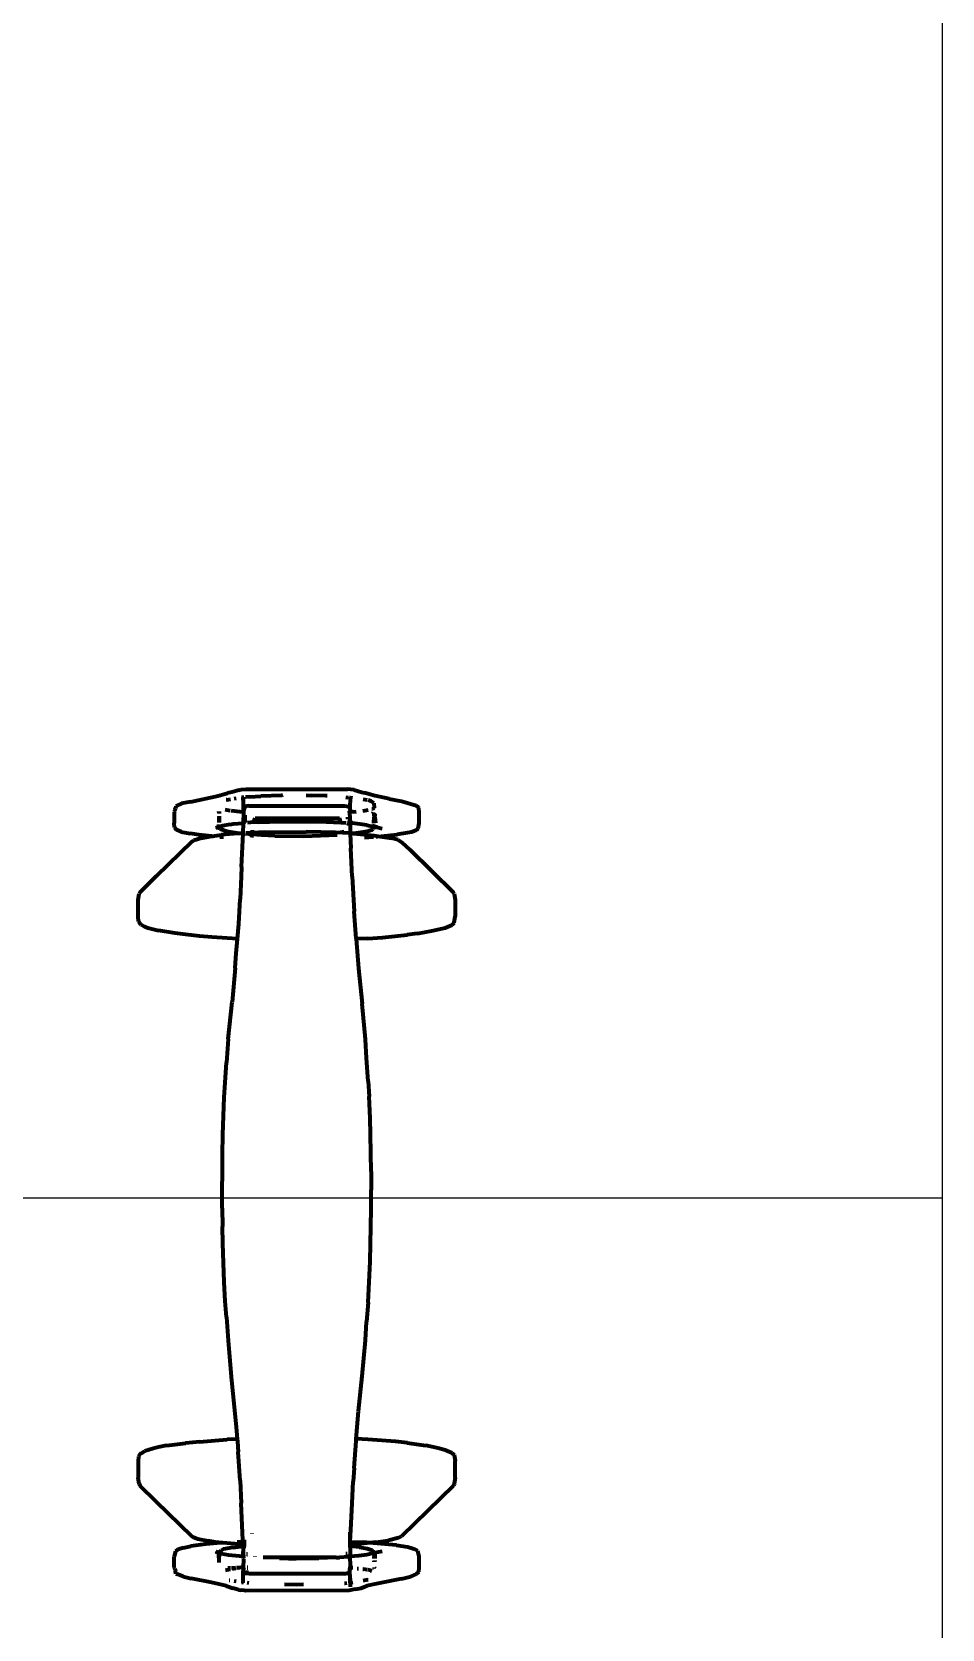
# Model space of a CAD drawing. Header units: millimetres. Extents: x 4307 to 31003, y 2809 to 20009.
# Drawn here: x 12017.6 to 12222.4, y 9046.5 to 9406.3 of the extents above; entities that cross this region are included whole.
import ezdxf

# ---------------------------------------------------------------- set-up
doc = ezdxf.new("R2010")
doc.units = ezdxf.units.MM
doc.layers.add('ProfileEdges', color=7, linetype='Continuous')

msp = doc.modelspace()

# ---------------------------------------------------------------- linework, layer by layer
msp.add_line((9699.18, 9143.68), (12222.44, 9143.68))
msp.add_lwpolyline([(9699.18, 9766.01), (12222.44, 9766.01), (12222.44, 8521.35), (9699.18, 8521.35)], close=True)
at = {"layer": 'ProfileEdges', "lineweight": 211}
for p, q in [((12059.48, 9234.23), (12061.58, 9234.8)), ((12062.58, 9235.08), (12061.58, 9234.8)), ((12064.15, 9235.5), (12062.58, 9235.08)), ((12064.15, 9235.5), (12064.72, 9235.61)), ((12064.72, 9235.61), (12065.74, 9235.74)), ((12065.74, 9235.74), (12088.62, 9235.74)), ((12090.02, 9235.55), (12088.62, 9235.74)), ((12090.02, 9235.55), (12091.8, 9235.05)), ((12091.8, 9235.05), (12092.46, 9234.87)), ((12094.87, 9234.23), (12092.46, 9234.87)), ((12049.73, 9230.75), (12049.82, 9231.11)), ((12049.82, 9231.11), (12049.9, 9231.34)), ((12050.02, 9231.91), (12049.9, 9231.34)), ((12051.24, 9232.46), (12050.02, 9231.91)), ((12053.3, 9232.89), (12051.24, 9232.46)), ((12053.3, 9232.89), (12059.48, 9234.23)), ((12062.2, 9230.85), (12061.09, 9231.07)), ((12061.46, 9233.35), (12061.3, 9233.29)), ((12061.46, 9233.35), (12062.3, 9233.49)), ((12064.41, 9230.62), (12062.45, 9230.82)), ((12063.08, 9233.61), (12063.6, 9233.7)), ((12065.16, 9233.86), (12064.8, 9233.83)), ((12064.83, 9231), (12065.17, 9230.71)), ((12065.16, 9233.94), (12065.16, 9233.86)), ((12065.31, 9233.88), (12065.16, 9233.86)), ((12065.16, 9233.86), (12065.16, 9230.99)), ((12065.29, 9231.14), (12065.16, 9233.86)), ((12065.17, 9230.97), (12065.16, 9230.99)), ((12065.17, 9230.94), (12065.17, 9230.97)), ((12065.22, 9230.9), (12065.17, 9230.94)), ((12065.21, 9230.83), (12065.17, 9230.77)), ((12065.17, 9230.77), (12065.17, 9230.71)), ((12065.22, 9230.9), (12065.21, 9230.83)), ((12065.25, 9230.69), (12065.21, 9230.83)), ((12065.29, 9231.14), (12065.22, 9230.9)), ((12065.31, 9230.78), (12065.22, 9230.9)), ((12065.49, 9231.82), (12065.29, 9231.14)), ((12065.31, 9230.78), (12065.29, 9231.14)), ((12065.38, 9230.68), (12065.31, 9230.78)), ((12065.31, 9230.68), (12065.31, 9230.78)), ((12066.43, 9231.96), (12065.49, 9231.82)), ((12066.57, 9233.99), (12065.69, 9233.91)), ((12066.43, 9231.96), (12087.95, 9231.96)), ((12066.57, 9233.99), (12069.12, 9234.17)), ((12073.87, 9234.33), (12069.12, 9234.17)), ((12074.09, 9234.34), (12073.87, 9234.33)), ((12079.35, 9234.34), (12080.54, 9234.32)), ((12083.71, 9234.24), (12080.54, 9234.32)), ((12084.07, 9234.22), (12083.71, 9234.24)), ((12087.95, 9231.96), (12088.95, 9231.78)), ((12088.26, 9233.91), (12088.78, 9233.86)), ((12089.17, 9231.42), (12088.94, 9231.52)), ((12088.94, 9231.47), (12089.17, 9231.42)), ((12089.17, 9231.42), (12088.95, 9231.78)), ((12089.06, 9233.83), (12089.22, 9233.82)), ((12089.18, 9230.92), (12089.12, 9230.72)), ((12089.22, 9233.82), (12089.17, 9231.42)), ((12089.17, 9231.42), (12089.22, 9230.99)), ((12089.22, 9230.96), (12089.18, 9230.92)), ((12089.18, 9230.92), (12089.18, 9230.75)), ((12089.22, 9233.94), (12089.22, 9233.82)), ((12089.22, 9233.82), (12089.72, 9233.77)), ((12089.22, 9230.99), (12089.22, 9230.96)), ((12092.06, 9230.84), (12092.51, 9230.89)), ((12092.15, 9233.46), (12093.03, 9233.32)), ((12092.51, 9230.89), (12093.31, 9231.05)), ((12093.89, 9233.04), (12093.27, 9233.25)), ((12094.52, 9232.6), (12093.89, 9233.04)), ((12094.11, 9231.2), (12094.23, 9231.22)), ((12094.64, 9231.41), (12094.23, 9231.22)), ((12094.52, 9232.6), (12094.65, 9231.5)), ((12094.64, 9231.41), (12094.66, 9231.44)), ((12094.66, 9231.44), (12094.65, 9231.5)), ((12098.02, 9233.54), (12094.87, 9234.23)), ((12098.02, 9233.54), (12100.79, 9233.02)), ((12100.79, 9233.02), (12104.06, 9232.05)), ((12104.06, 9232.05), (12104.56, 9231.67)), ((12104.56, 9231.67), (12104.69, 9231.44)), ((12104.79, 9230.52), (12104.69, 9231.44)), ((12049.73, 9230.75), (12049.59, 9230.52)), ((12049.59, 9230.52), (12049.59, 9228.04)), ((12049.69, 9227.12), (12049.59, 9228.04)), ((12059.56, 9227.19), (12059.02, 9226.92)), ((12059.88, 9227.23), (12059.55, 9227.11)), ((12059.55, 9227.11), (12059.56, 9227.19)), ((12059.59, 9227.2), (12059.56, 9227.19)), ((12059.62, 9227.33), (12059.59, 9227.2)), ((12059.62, 9227.78), (12059.62, 9227.33)), ((12059.64, 9229.59), (12059.63, 9228.22)), ((12059.65, 9230.56), (12059.64, 9230.68)), ((12059.65, 9230.56), (12059.65, 9230.29)), ((12059.74, 9230.7), (12059.74, 9230.27)), ((12059.74, 9229.61), (12059.74, 9228.22)), ((12059.88, 9227.23), (12059.78, 9227.78)), ((12060.53, 9227.47), (12059.88, 9227.23)), ((12059.98, 9226.71), (12059.88, 9227.23)), ((12062.16, 9227.77), (12060.53, 9227.47)), ((12062.16, 9227.77), (12062.91, 9227.88)), ((12062.91, 9227.88), (12065.16, 9228.09)), ((12065.18, 9230.55), (12064.41, 9230.62)), ((12065.12, 9225.86), (12065.18, 9228)), ((12065.18, 9230.55), (12065.16, 9228.09)), ((12065.16, 9228.09), (12065.18, 9228)), ((12065.16, 9228.09), (12065.18, 9228.09)), ((12065.17, 9230.71), (12065.18, 9230.55)), ((12065.17, 9230.71), (12065.25, 9230.69)), ((12065.32, 9230.54), (12065.18, 9230.55)), ((12065.18, 9228.09), (12065.49, 9228.12)), ((12065.18, 9228), (12065.38, 9227.9)), ((12065.39, 9227.92), (12065.18, 9228)), ((12065.18, 9228), (12065.31, 9227.79)), ((12065.25, 9230.69), (12065.31, 9230.64)), ((12065.25, 9230.69), (12065.31, 9230.68)), ((12065.31, 9230.64), (12065.31, 9230.68)), ((12065.31, 9230.64), (12065.37, 9230.64)), ((12065.37, 9230.6), (12065.31, 9230.64)), ((12065.32, 9230.54), (12065.31, 9230.64)), ((12065.32, 9230.45), (12065.32, 9230.54)), ((12065.36, 9230.54), (12065.32, 9230.54)), ((12065.55, 9229.88), (12065.55, 9228.22)), ((12067.57, 9228.25), (12066.12, 9228.16)), ((12067.5, 9228.01), (12067.57, 9228.25)), ((12067.57, 9228.25), (12067.83, 9229.2)), ((12068.57, 9228.32), (12067.57, 9228.25)), ((12067.83, 9229.2), (12086.82, 9229.2)), ((12068.57, 9228.32), (12073.56, 9228.44)), ((12073.56, 9228.44), (12077.08, 9228.47)), ((12077.08, 9228.47), (12082.19, 9228.42)), ((12082.19, 9228.42), (12087.09, 9228.22)), ((12087.09, 9228.22), (12086.82, 9229.2)), ((12087.09, 9228.22), (12088.34, 9228.17)), ((12087.15, 9228.01), (12087.09, 9228.22)), ((12088.73, 9228.99), (12088.72, 9229.45)), ((12089.02, 9228.12), (12088.86, 9228.14)), ((12088.89, 9230.37), (12088.97, 9230.52)), ((12088.89, 9227.43), (12089.02, 9228.12)), ((12089.07, 9230.7), (12088.9, 9230.66)), ((12089.02, 9230.61), (12088.9, 9230.6)), ((12088.97, 9230.52), (12088.9, 9230.51)), ((12088.97, 9230.52), (12089.02, 9230.61)), ((12089.18, 9230.53), (12088.97, 9230.52)), ((12089.08, 9230.62), (12089.02, 9230.61)), ((12089.02, 9228.12), (12089.19, 9228.77)), ((12089.2, 9228.1), (12089.02, 9228.12)), ((12089.12, 9230.72), (12089.07, 9230.7)), ((12089.08, 9230.62), (12089.07, 9230.7)), ((12089.18, 9230.53), (12089.18, 9230.75)), ((12089.87, 9230.58), (12089.18, 9230.53)), ((12089.22, 9229.1), (12089.18, 9230.53)), ((12089.19, 9228.77), (12089.2, 9228.99)), ((12089.19, 9228.77), (12089.2, 9228.1)), ((12089.2, 9228.99), (12089.22, 9229.1)), ((12089.2, 9228.1), (12089.2, 9227.95)), ((12093, 9227.62), (12089.2, 9228.1)), ((12089.2, 9227.95), (12089.24, 9225.98)), ((12089.87, 9230.58), (12090.57, 9230.66)), ((12093, 9227.62), (12094.42, 9227.32)), ((12094.48, 9227.36), (12094.16, 9227.43)), ((12094.42, 9227.32), (12094.16, 9227.43)), ((12094.38, 9226.81), (12094.47, 9227.31)), ((12094.4, 9230.23), (12094.49, 9230.51)), ((12094.51, 9230.48), (12094.4, 9230.23)), ((12094.42, 9227.32), (12094.47, 9227.31)), ((12094.47, 9227.31), (12094.48, 9227.36)), ((12094.73, 9227.18), (12094.47, 9227.31)), ((12094.47, 9227.31), (12094.96, 9227.2)), ((12094.48, 9227.36), (12094.53, 9227.64)), ((12094.96, 9227.2), (12094.48, 9227.36)), ((12094.57, 9228.06), (12094.6, 9229.46)), ((12094.6, 9229.65), (12094.62, 9230.34)), ((12094.73, 9227.18), (12094.98, 9226.92)), ((12094.75, 9230.17), (12094.8, 9229.59)), ((12094.81, 9229.45), (12094.9, 9228.07)), ((12094.94, 9227.6), (12094.96, 9227.2)), ((12094.96, 9227.2), (12094.98, 9226.92)), ((12094.96, 9227.2), (12096.43, 9226.89)), ((12104.5, 9226.88), (12104.79, 9228.04)), ((12104.79, 9228.04), (12104.79, 9230.52)), ((12053.62, 9223.91), (12045.57, 9216.11)), ((12049.69, 9227.12), (12050.15, 9226.57)), ((12051.19, 9226.12), (12050.15, 9226.57)), ((12051.19, 9226.12), (12053.23, 9225.7)), ((12055.16, 9225.44), (12053.23, 9225.7)), ((12053.62, 9223.91), (12053.98, 9224.13)), ((12054.54, 9224.34), (12053.98, 9224.13)), ((12055.66, 9224.68), (12054.54, 9224.34)), ((12057.98, 9225.15), (12055.16, 9225.44)), ((12055.66, 9224.68), (12057.62, 9225.07)), ((12057.62, 9225.07), (12057.98, 9225.15)), ((12057.98, 9225.15), (12058.15, 9225.14)), ((12058.15, 9225.14), (12060.3, 9225.42)), ((12058.15, 9225.14), (12058.38, 9225.12)), ((12059.55, 9227.11), (12059.02, 9226.92)), ((12059.35, 9226.66), (12059.55, 9227.11)), ((12059.88, 9225.01), (12060.75, 9224.95)), ((12061.46, 9226.15), (12059.98, 9226.71)), ((12063.92, 9225.7), (12060.3, 9225.42)), ((12064.25, 9225.74), (12061.46, 9226.15)), ((12064.25, 9225.74), (12063.92, 9225.7)), ((12064.73, 9225.71), (12064.25, 9225.74)), ((12065.12, 9225.76), (12064.73, 9225.71)), ((12064.79, 9218.21), (12065.12, 9225.76)), ((12065.12, 9225.76), (12065.12, 9225.86)), ((12065.24, 9225.77), (12065.12, 9225.76)), ((12067.11, 9225.52), (12065.69, 9225.63)), ((12067.14, 9225.87), (12065.76, 9225.79)), ((12067.11, 9225.52), (12067.05, 9224.85)), ((12067.05, 9224.8), (12067.05, 9224.85)), ((12067.14, 9225.87), (12067.11, 9225.52)), ((12069.3, 9225.34), (12067.11, 9225.52)), ((12067.19, 9226.5), (12067.14, 9225.87)), ((12070.02, 9226.02), (12067.14, 9225.87)), ((12072.25, 9225.21), (12069.3, 9225.34)), ((12070.02, 9226.02), (12079.34, 9226.12)), ((12072.25, 9225.21), (12078.83, 9225.16)), ((12078.83, 9225.16), (12086.28, 9225.42)), ((12085.9, 9225.96), (12079.34, 9226.12)), ((12087.51, 9225.85), (12085.9, 9225.96)), ((12087.51, 9225.85), (12087.46, 9226.5)), ((12089.25, 9225.79), (12087.51, 9225.85)), ((12089.26, 9225.69), (12088.89, 9225.65)), ((12089.24, 9225.98), (12089.22, 9225.85)), ((12089.22, 9225.85), (12089.25, 9225.79)), ((12089.82, 9225.76), (12089.25, 9225.79)), ((12089.25, 9225.79), (12089.26, 9225.69)), ((12089.82, 9225.76), (12089.26, 9225.69)), ((12089.26, 9225.69), (12089.39, 9222.46)), ((12089.82, 9225.76), (12089.94, 9225.75)), ((12090.56, 9225.81), (12089.94, 9225.75)), ((12089.94, 9225.75), (12094.63, 9225.29)), ((12091.1, 9225.87), (12090.56, 9225.81)), ((12093.12, 9226.2), (12091.1, 9225.87)), ((12092.43, 9224.87), (12094.44, 9225)), ((12094.05, 9226.49), (12093.12, 9226.2)), ((12094.05, 9226.49), (12094.38, 9226.81)), ((12094.63, 9225.29), (12095.99, 9225.09)), ((12095.04, 9225.03), (12095.41, 9225.06)), ((12095.99, 9225.09), (12096.28, 9225.11)), ((12095.99, 9225.09), (12098.6, 9224.7)), ((12096.28, 9225.11), (12099.78, 9225.5)), ((12100.03, 9224.28), (12098.6, 9224.7)), ((12102.14, 9225.86), (12099.78, 9225.5)), ((12100.03, 9224.28), (12100.94, 9223.7)), ((12102.72, 9222.07), (12100.94, 9223.7)), ((12103.03, 9226.07), (12102.14, 9225.86)), ((12103.97, 9226.42), (12103.03, 9226.07)), ((12104.23, 9226.57), (12103.97, 9226.42)), ((12104.23, 9226.57), (12104.5, 9226.88)), ((12089.68, 9216.03), (12089.39, 9222.46)), ((12102.72, 9222.07), (12112.49, 9212.47)), ((12064.79, 9218.21), (12064.7, 9216.03)), ((12045.57, 9216.11), (12041.88, 9212.47)), ((12064.7, 9216.03), (12064.44, 9210.91)), ((12089.68, 9216.03), (12090.1, 9208.15)), ((12041.53, 9210.7), (12041.73, 9212.14)), ((12041.53, 9207.03), (12041.53, 9210.7)), ((12041.88, 9212.47), (12041.73, 9212.14)), ((12064.14, 9205.38), (12064.44, 9210.91)), ((12112.64, 9212.14), (12112.49, 9212.47)), ((12112.64, 9212.14), (12112.84, 9210.7)), ((12112.84, 9210.7), (12112.84, 9207.03)), ((12041.62, 9205.93), (12041.53, 9207.03)), ((12041.62, 9205.93), (12041.92, 9205.45)), ((12090.56, 9202.05), (12090.1, 9208.15)), ((12112.16, 9205.17), (12112.63, 9205.6)), ((12112.63, 9205.6), (12112.84, 9207.03)), ((12041.92, 9205.45), (12042.11, 9205.26)), ((12042.11, 9205.26), (12042.91, 9204.79)), ((12042.91, 9204.79), (12043.67, 9204.52)), ((12043.67, 9204.52), (12046.1, 9203.87)), ((12049.78, 9203.25), (12046.1, 9203.87)), ((12052.18, 9202.95), (12049.78, 9203.25)), ((12055.3, 9202.63), (12052.18, 9202.95)), ((12058.07, 9202.4), (12055.3, 9202.63)), ((12061.52, 9202.13), (12058.07, 9202.4)), ((12063.84, 9202.04), (12061.52, 9202.13)), ((12063.54, 9198.78), (12063.84, 9202.04)), ((12063.84, 9202.04), (12064.14, 9205.38)), ((12093.18, 9202.11), (12090.56, 9202.01)), ((12090.56, 9202.05), (12090.56, 9202.01)), ((12090.56, 9202.01), (12091.12, 9195.32)), ((12093.18, 9202.11), (12096.47, 9202.33)), ((12096.47, 9202.33), (12102.07, 9202.91)), ((12104.35, 9203.21), (12102.07, 9202.91)), ((12104.35, 9203.21), (12107.55, 9203.79)), ((12107.55, 9203.79), (12110.6, 9204.51)), ((12110.6, 9204.51), (12112.16, 9205.17)), ((12063.33, 9195.39), (12063.54, 9198.78)), ((12063.33, 9195.39), (12062.68, 9187.73)), ((12091.12, 9195.32), (12091.95, 9187.38)), ((12061.76, 9179.38), (12062.68, 9187.73)), ((12092.67, 9179.31), (12091.95, 9187.38)), ((12061.76, 9179.38), (12061.36, 9174.12)), ((12092.93, 9175.12), (12092.67, 9179.31)), ((12060.88, 9166.27), (12061.36, 9174.12)), ((12093.29, 9169.93), (12092.93, 9175.12)), ((12093.29, 9169.93), (12093.47, 9166.48)), ((12060.6, 9157.96), (12060.88, 9166.27)), ((12093.69, 9161.59), (12093.47, 9166.48)), ((12093.78, 9157.96), (12093.69, 9161.59)), ((12060.46, 9153.45), (12060.6, 9157.96)), ((12093.94, 9149.6), (12093.78, 9157.96)), ((12060.41, 9141.34), (12060.46, 9153.45)), ((12093.94, 9149.6), (12093.95, 9145.45)), ((12093.94, 9141.3), (12093.95, 9145.45)), ((12060.41, 9141.34), (12060.47, 9137.22)), ((12093.91, 9137.22), (12093.93, 9141.2)), ((12093.93, 9141.2), (12093.94, 9141.3)), ((12060.56, 9133.41), (12060.47, 9137.22)), ((12093.69, 9129.32), (12093.91, 9137.22)), ((12060.88, 9124.64), (12060.56, 9133.41)), ((12093.25, 9120.13), (12093.69, 9129.32)), ((12061.1, 9120.37), (12060.88, 9124.64)), ((12061.36, 9116.79), (12061.1, 9120.37)), ((12093.25, 9120.13), (12092.93, 9115.78)), ((12061.36, 9116.79), (12061.76, 9111.53)), ((12092.67, 9111.59), (12092.93, 9115.78)), ((12061.76, 9111.53), (12062.45, 9103.35)), ((12091.95, 9103.53), (12092.67, 9111.59)), ((12062.45, 9103.35), (12063.54, 9092.12)), ((12091.12, 9095.59), (12091.95, 9103.53)), ((12090.6, 9089.36), (12091.12, 9095.59)), ((12063.54, 9092.12), (12063.79, 9089.32)), ((12044.85, 9087.23), (12042.91, 9086.58)), ((12046.1, 9087.49), (12044.85, 9087.23)), ((12047.85, 9087.86), (12046.1, 9087.49)), ((12047.85, 9087.86), (12049.78, 9088.12)), ((12049.78, 9088.12), (12052.18, 9088.42)), ((12055.3, 9088.73), (12052.18, 9088.42)), ((12055.3, 9088.73), (12061.52, 9089.24)), ((12063.79, 9089.32), (12061.52, 9089.24)), ((12063.79, 9089.32), (12063.83, 9088.77)), ((12063.83, 9088.77), (12064.05, 9086.47)), ((12064.22, 9089.34), (12063.84, 9089.32)), ((12090.1, 9082.76), (12090.56, 9088.86)), ((12090.57, 9089.36), (12090.4, 9089.36)), ((12090.56, 9088.86), (12090.6, 9089.36)), ((12093.18, 9089.25), (12090.6, 9089.36)), ((12099.41, 9088.79), (12093.18, 9089.25)), ((12102.07, 9088.46), (12099.41, 9088.79)), ((12102.07, 9088.46), (12106.25, 9087.9)), ((12109.35, 9087.25), (12106.25, 9087.9)), ((12110.6, 9086.86), (12109.35, 9087.25)), ((12112.16, 9086.19), (12110.6, 9086.86)), ((12041.62, 9085.43), (12041.53, 9084.34)), ((12041.53, 9084.34), (12041.53, 9080.66)), ((12041.92, 9085.91), (12041.62, 9085.43)), ((12042.11, 9086.1), (12041.92, 9085.91)), ((12042.11, 9086.1), (12042.91, 9086.58)), ((12064.44, 9079.99), (12064.05, 9086.47)), ((12112.16, 9086.19), (12112.63, 9085.77)), ((12112.63, 9085.77), (12112.84, 9084.33)), ((12112.84, 9080.66), (12112.84, 9084.33)), ((12041.73, 9079.23), (12041.53, 9080.66)), ((12064.44, 9079.99), (12064.7, 9074.91)), ((12089.68, 9074.87), (12089.87, 9079.78)), ((12090.1, 9082.76), (12089.87, 9079.78)), ((12112.84, 9080.66), (12112.64, 9079.22)), ((12041.73, 9079.23), (12041.88, 9078.9)), ((12045.57, 9075.25), (12041.88, 9078.9)), ((12112.49, 9078.89), (12100.8, 9067.45)), ((12112.64, 9079.22), (12112.49, 9078.89)), ((12053.62, 9067.46), (12045.57, 9075.25)), ((12064.7, 9074.87), (12064.7, 9074.91)), ((12065.07, 9066.6), (12064.7, 9074.87)), ((12089.43, 9070.31), (12089.68, 9074.87)), ((12089.24, 9066.22), (12089.43, 9070.31)), ((12056.71, 9065.64), (12053.38, 9065.25)), ((12053.62, 9067.46), (12053.98, 9067.24)), ((12053.98, 9067.24), (12054.54, 9067.03)), ((12054.54, 9067.03), (12054.92, 9066.89)), ((12054.92, 9066.89), (12057.3, 9066.41)), ((12060.06, 9065.95), (12056.71, 9065.64)), ((12058.86, 9066.11), (12057.3, 9066.41)), ((12060.51, 9065.97), (12058.86, 9066.11)), ((12060.51, 9065.97), (12060.06, 9065.95)), ((12060.54, 9065.97), (12060.51, 9065.97)), ((12065.1, 9065.58), (12060.54, 9065.97)), ((12065.08, 9066.19), (12063.79, 9066.14)), ((12065.07, 9066.6), (12065.08, 9066.19)), ((12065.78, 9066.22), (12065.08, 9066.19)), ((12065.08, 9066.19), (12065.1, 9065.58)), ((12065.1, 9065.58), (12065.11, 9065.18)), ((12065.23, 9065.57), (12065.1, 9065.58)), ((12065.23, 9065.57), (12065.24, 9065.9)), ((12065.23, 9065.2), (12065.23, 9065.57)), ((12065.7, 9065.53), (12065.23, 9065.57)), ((12065.83, 9065.52), (12065.7, 9065.53)), ((12067.13, 9067.96), (12067.14, 9068.1)), ((12088.98, 9065.6), (12089.23, 9065.61)), ((12089.02, 9066.23), (12089.24, 9066.22)), ((12089.23, 9065.61), (12089.24, 9066.22)), ((12089.23, 9065.61), (12091.63, 9065.73)), ((12089.23, 9065.19), (12089.23, 9065.61)), ((12089.24, 9066.22), (12089.24, 9068.39)), ((12089.24, 9066.22), (12092.19, 9066.08)), ((12093.66, 9065.96), (12091.63, 9065.73)), ((12093.66, 9065.96), (12092.19, 9066.08)), ((12095.09, 9066.11), (12093.66, 9065.96)), ((12099.64, 9065.45), (12093.66, 9065.96)), ((12095.09, 9066.11), (12097.79, 9066.52)), ((12099.81, 9067.02), (12097.79, 9066.52)), ((12099.64, 9065.45), (12102.14, 9065.05)), ((12100.03, 9067.08), (12099.81, 9067.02)), ((12100.03, 9067.08), (12100.8, 9067.45)), ((12049.88, 9064.03), (12049.59, 9062.86)), ((12049.59, 9060.39), (12049.59, 9062.86)), ((12050.41, 9064.48), (12049.88, 9064.03)), ((12051.62, 9064.86), (12050.41, 9064.48)), ((12051.62, 9064.86), (12053.38, 9065.25)), ((12059.61, 9063.61), (12059.02, 9063.99)), ((12059.02, 9063.99), (12059.55, 9063.76)), ((12059.55, 9063.76), (12059.35, 9064.24)), ((12059.59, 9063.7), (12059.55, 9063.76)), ((12059.59, 9063.7), (12059.78, 9063.53)), ((12059.59, 9063.7), (12059.87, 9063.62)), ((12059.61, 9063.61), (12059.59, 9063.7)), ((12059.62, 9063.57), (12059.61, 9063.61)), ((12059.71, 9063.54), (12059.62, 9063.57)), ((12059.62, 9063.43), (12059.64, 9061.6)), ((12059.84, 9063.44), (12059.74, 9062.88)), ((12059.74, 9061.56), (12059.74, 9062.88)), ((12059.87, 9063.62), (12059.85, 9063.52)), ((12059.95, 9064.04), (12059.87, 9063.62)), ((12059.87, 9063.62), (12060.2, 9063.47)), ((12059.87, 9063.45), (12059.93, 9063.39)), ((12060.16, 9064.25), (12059.95, 9064.04)), ((12060.69, 9064.53), (12060.16, 9064.25)), ((12061.86, 9063.16), (12060.2, 9063.47)), ((12062.81, 9064.94), (12060.69, 9064.53)), ((12065.17, 9062.88), (12061.86, 9063.16)), ((12062.81, 9064.94), (12065.11, 9065.18)), ((12065.11, 9065.18), (12065.23, 9065.2)), ((12065.11, 9065.18), (12065.17, 9062.88)), ((12065.17, 9062.88), (12065.23, 9065.2)), ((12065.24, 9062.84), (12065.17, 9062.88)), ((12065.17, 9062.88), (12065.18, 9062.48)), ((12065.17, 9062.34), (12065.18, 9062.43)), ((12065.18, 9062.26), (12065.17, 9062.34)), ((12065.18, 9062.26), (12065.17, 9060.4)), ((12065.18, 9062.48), (12065.24, 9062.84)), ((12065.18, 9062.43), (12065.18, 9062.48)), ((12065.23, 9065.2), (12065.74, 9065.25)), ((12065.24, 9062.84), (12065.3, 9063.28)), ((12065.5, 9062.81), (12065.24, 9062.84)), ((12065.3, 9063.28), (12065.5, 9063.34)), ((12065.9, 9063.45), (12066.1, 9063.51)), ((12065.95, 9063.31), (12066.11, 9063.31)), ((12067.77, 9062.9), (12067.8, 9062.8)), ((12086.1, 9062.69), (12069.64, 9062.69)), ((12075.35, 9062.43), (12073.34, 9062.47)), ((12075.35, 9062.43), (12077.08, 9062.43)), ((12077.08, 9062.43), (12082.19, 9062.49)), ((12086.1, 9062.69), (12082.19, 9062.49)), ((12086.1, 9062.69), (12086.82, 9062.69)), ((12086.85, 9062.81), (12086.82, 9062.69)), ((12086.92, 9062.69), (12086.82, 9062.69)), ((12088.81, 9062.83), (12086.92, 9062.69)), ((12088.27, 9063.27), (12088.41, 9063.27)), ((12088.28, 9063.58), (12088.53, 9063.58)), ((12088.81, 9062.83), (12088.78, 9063.01)), ((12088.88, 9062.84), (12088.81, 9062.83)), ((12088.83, 9062.74), (12088.81, 9062.83)), ((12089.23, 9065.19), (12088.95, 9065.22)), ((12088.96, 9063.41), (12089, 9063.39)), ((12089.07, 9062.86), (12088.99, 9062.85)), ((12089.07, 9062.86), (12089, 9063.39)), ((12089.19, 9062.87), (12089.07, 9062.86)), ((12089.19, 9062.13), (12089.07, 9062.86)), ((12089.23, 9064.15), (12089.19, 9062.87)), ((12091.2, 9063.02), (12089.19, 9062.87)), ((12089.19, 9062.13), (12089.19, 9062.87)), ((12089.22, 9061.81), (12089.19, 9062.13)), ((12089.22, 9061.81), (12089.22, 9060.83)), ((12089.24, 9064.92), (12089.23, 9065.19)), ((12091.35, 9065.01), (12089.23, 9065.19)), ((12089.24, 9064.92), (12089.23, 9064.15)), ((12093, 9063.28), (12091.2, 9063.02)), ((12091.35, 9065.01), (12093.07, 9064.7)), ((12094.5, 9063.6), (12093, 9063.28)), ((12093.07, 9064.7), (12094.15, 9064.34)), ((12094.47, 9063.76), (12094.15, 9064.34)), ((12094.47, 9063.76), (12094.5, 9063.6)), ((12094.73, 9063.72), (12094.5, 9063.6)), ((12094.55, 9063.34), (12094.65, 9062.88)), ((12094.65, 9062.44), (12094.65, 9062.88)), ((12094.65, 9061.71), (12094.65, 9061.94)), ((12094.73, 9063.72), (12094.98, 9063.99)), ((12094.79, 9063.7), (12094.73, 9063.72)), ((12094.77, 9061.97), (12094.76, 9061.73)), ((12094.8, 9063.35), (12094.78, 9062.44)), ((12094.79, 9063.7), (12094.81, 9063.74)), ((12096.43, 9064.01), (12094.81, 9063.74)), ((12094.81, 9063.74), (12094.98, 9063.99)), ((12094.81, 9063.74), (12094.81, 9063.67)), ((12102.14, 9065.05), (12103.32, 9064.7)), ((12103.32, 9064.7), (12103.56, 9064.63)), ((12104.48, 9064.15), (12103.56, 9064.63)), ((12104.79, 9062.86), (12104.48, 9064.15)), ((12104.79, 9060.39), (12104.79, 9062.86)), ((12049.73, 9060.16), (12049.59, 9060.39)), ((12049.73, 9060.16), (12049.82, 9059.79)), ((12049.82, 9059.79), (12049.9, 9059.56)), ((12050.02, 9058.99), (12049.9, 9059.56)), ((12050.02, 9058.99), (12050.31, 9058.87)), ((12051.67, 9058.36), (12050.31, 9058.87)), ((12051.67, 9058.36), (12053.43, 9057.93)), ((12061.18, 9059.83), (12062.16, 9060.02)), ((12061.7, 9060.23), (12062.31, 9060.29)), ((12062.31, 9060.26), (12061.7, 9060.23)), ((12062.16, 9060.02), (12062.27, 9060.04)), ((12062.55, 9060.31), (12063.38, 9060.38)), ((12063.43, 9060.32), (12062.57, 9060.27)), ((12062.64, 9060.11), (12063.47, 9060.27)), ((12063.63, 9060.41), (12064.67, 9060.5)), ((12063.88, 9060.35), (12063.91, 9060.34)), ((12063.91, 9060.34), (12064.67, 9060.5)), ((12065.17, 9060.4), (12063.91, 9060.34)), ((12065.16, 9060.08), (12065.17, 9060.11)), ((12065.16, 9060.08), (12065.17, 9059.78)), ((12065.16, 9057.02), (12065.17, 9059.64)), ((12065.21, 9060.41), (12065.17, 9060.4)), ((12065.17, 9060.4), (12065.17, 9060.11)), ((12065.17, 9060.11), (12065.22, 9060.14)), ((12065.22, 9060.11), (12065.17, 9059.78)), ((12065.22, 9060.11), (12065.17, 9060.11)), ((12065.17, 9059.78), (12065.17, 9059.64)), ((12065.17, 9059.64), (12065.23, 9059.41)), ((12065.5, 9060.4), (12065.21, 9060.41)), ((12065.25, 9060.31), (12065.22, 9060.23)), ((12065.39, 9060.3), (12065.22, 9060.11)), ((12065.22, 9060.23), (12065.22, 9060.14)), ((12065.22, 9060.14), (12065.22, 9060.11)), ((12065.49, 9059.08), (12065.23, 9059.41)), ((12065.39, 9060.3), (12065.5, 9060.4)), ((12065.39, 9060.3), (12065.53, 9060.31)), ((12066.43, 9058.95), (12065.49, 9059.08)), ((12065.54, 9060.42), (12065.5, 9060.4)), ((12065.61, 9059.36), (12065.72, 9059.29)), ((12066.37, 9059.29), (12065.72, 9059.29)), ((12066.05, 9060.33), (12066.18, 9060.33)), ((12066.16, 9060.45), (12066.11, 9060.45)), ((12087.95, 9058.95), (12066.43, 9058.95)), ((12087.95, 9058.95), (12089.06, 9059.26)), ((12089.18, 9060.35), (12089.06, 9060.36)), ((12089.06, 9059.26), (12089.09, 9059.27)), ((12089.06, 9059.26), (12089.07, 9059.05)), ((12089.08, 9058.91), (12089.22, 9057.59)), ((12089.18, 9060.15), (12089.09, 9059.27)), ((12089.22, 9060.73), (12089.18, 9060.35)), ((12089.18, 9060.35), (12089.18, 9060.15)), ((12089.81, 9060.3), (12089.18, 9060.35)), ((12089.22, 9057.59), (12089.18, 9060.15)), ((12089.22, 9060.83), (12089.22, 9060.73)), ((12090.79, 9060.19), (12091.09, 9060.16)), ((12092.06, 9060.04), (12092.22, 9060.02)), ((12093.06, 9059.87), (12092.22, 9060.02)), ((12093.89, 9059.72), (12093.17, 9059.85)), ((12093.89, 9059.72), (12094.09, 9059.66)), ((12094.65, 9060.21), (12094.65, 9060.35)), ((12094.73, 9060.4), (12094.73, 9060.34)), ((12094.75, 9060.24), (12094.73, 9060.34)), ((12100.79, 9057.88), (12102.87, 9058.37)), ((12102.87, 9058.37), (12104.07, 9058.87)), ((12104.69, 9059.47), (12104.07, 9058.87)), ((12104.69, 9059.47), (12104.79, 9060.39)), ((12058, 9057.01), (12053.43, 9057.93)), ((12061.35, 9056.29), (12058, 9057.01)), ((12061.35, 9056.29), (12062.85, 9055.75)), ((12062.16, 9057.45), (12062.02, 9057.48)), ((12064.15, 9055.41), (12062.85, 9055.75)), ((12063.59, 9057.22), (12063.08, 9057.31)), ((12064.15, 9055.41), (12064.72, 9055.3)), ((12065.34, 9055.2), (12064.72, 9055.3)), ((12065.16, 9057.02), (12064.8, 9057.06)), ((12065.16, 9056.96), (12065.16, 9057.02)), ((12065.25, 9057.01), (12065.16, 9057.02)), ((12065.74, 9055.17), (12065.34, 9055.2)), ((12089.01, 9055.2), (12065.74, 9055.17)), ((12066.39, 9056.89), (12066.05, 9056.92)), ((12066.39, 9056.89), (12066.43, 9056.89)), ((12077.19, 9056.52), (12074.48, 9056.55)), ((12078.69, 9056.55), (12077.19, 9056.52)), ((12087.96, 9056.89), (12088.05, 9056.89)), ((12088.05, 9056.89), (12088.44, 9056.94)), ((12088.87, 9056.98), (12089.23, 9057.02)), ((12090.46, 9055.51), (12089.01, 9055.2)), ((12089.23, 9057.02), (12089.22, 9057.59)), ((12089.22, 9056.96), (12089.23, 9057.02)), ((12089.22, 9056.96), (12089.24, 9056.09)), ((12089.23, 9057.02), (12089.84, 9057.09)), ((12090.46, 9055.51), (12091.66, 9055.79)), ((12091.66, 9055.79), (12092.97, 9056.29)), ((12092.44, 9057.46), (12092.15, 9057.4)), ((12093.17, 9057.61), (12092.44, 9057.46)), ((12095.13, 9056.74), (12092.97, 9056.29)), ((12093.17, 9057.61), (12093.27, 9057.64)), ((12100.79, 9057.88), (12095.13, 9056.74))]:
    msp.add_line(p, q, dxfattribs=at)

doc.saveas('drawing.dxf')
